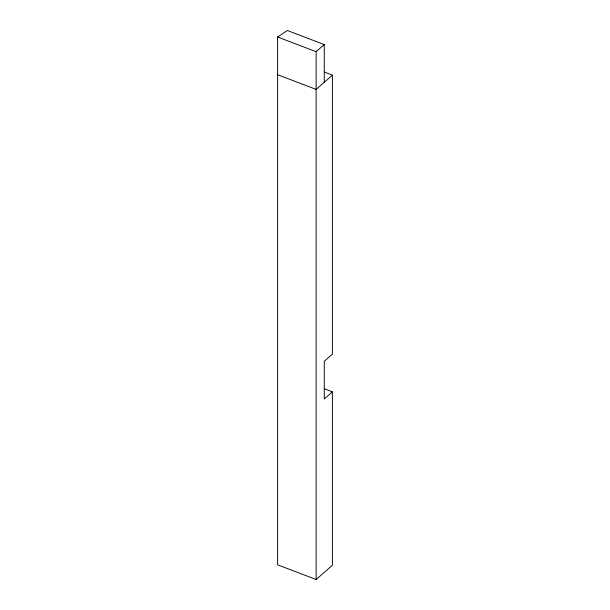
<?xml version="1.0" encoding="UTF-8"?>
<svg xmlns="http://www.w3.org/2000/svg" width="610" height="610" viewBox="0 0 610 610"><rect width="100%" height="100%" fill="white"/><g stroke="black" fill="none" stroke-linecap="round" stroke-linejoin="round"><path stroke-width="0.91" d="M316.125 579.5L316.125 51.69L324.268 44.568L287.356 30.5L277.596 37.004L277.596 564.814L316.125 579.5L332.404 565.264L332.404 391.841L324.467 388.814M324.467 72.125L332.404 75.152L316.125 89.388L277.596 74.702M332.404 391.841L324.268 398.955L324.268 361.257L332.404 354.135L332.404 75.152M277.596 37.004L316.125 51.69M324.268 44.568L324.268 82.266"/></g></svg>
